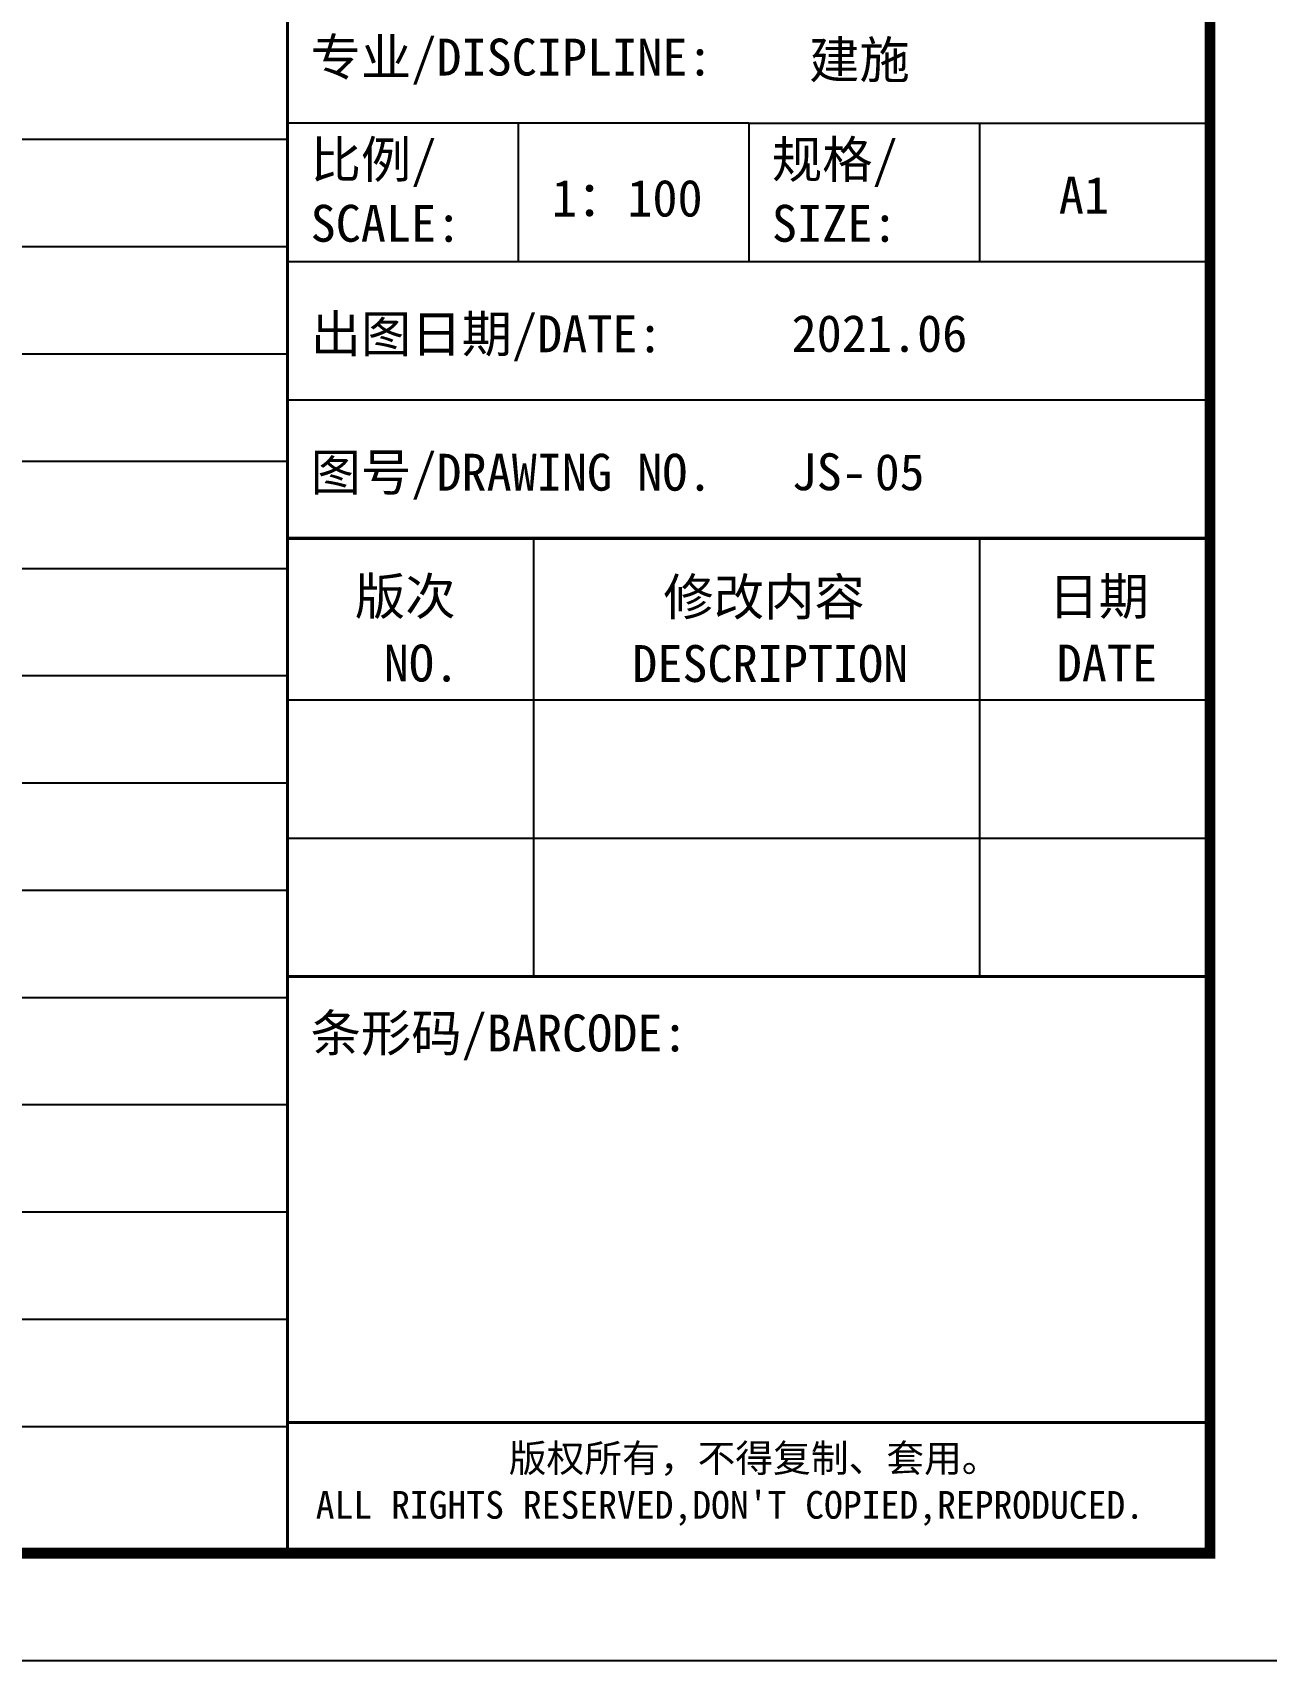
# Model space of a CAD drawing. Extents: x -737978 to 768813, y -372247 to 1140308.
# Drawn here: x -280337 to -268833, y -43903 to -28726 of the extents above; entities that cross this region are included whole.
import ezdxf
from ezdxf.enums import TextEntityAlignment as Align

# ---------------------------------------------------------------- set-up
doc = ezdxf.new("R2010")
doc.units = 0
doc.header["$LTSCALE"] = 1000
doc.header["$MEASUREMENT"] = 0
doc.layers.get('0').update_dxf_attribs({"linetype": 'CONTINUOUS'})
doc.layers.add('PUB_TITLE', color=4, linetype='CONTINUOUS')
doc.layers.add('TK', color=8, linetype='CONTINUOUS')
doc.styles.add('-宋体', font='SimSun.ttf', dxfattribs={"width": 0.8})

# ---------------------------------------------------------------- blocks, each defined once
blk = doc.blocks.new('TQ1')
at = {"layer": 'PUB_TITLE'}
for p, q in [((-46855, -409155), (-49855, -409155)), ((-48355, -409155), (-48355, -410055)), ((-46855, -409155), (-46855, -410055)), ((-46855, -409155), (-43855, -409155)), ((-45355, -409155), (-45355, -410055)), ((-49855, -410055), (-43855, -410055)), ((-49855, -410955), (-43855, -410955)), ((-48255, -411855), (-48255, -414705)), ((-45355, -411855), (-45355, -414705)), ((-49855, -412905), (-43855, -412905)), ((-49855, -413805), (-43855, -413805))]:
    blk.add_line(p, q, dxfattribs=at)
at = {"layer": 'PUB_TITLE', "const_width": 20}
for points in [[(-49855, -378414), (-49855, -418455)], [(-49855, -411855), (-43855, -411855)], [(-49855, -414705), (-43855, -414705)], [(-49855, -417605), (-43855, -417605)]]:
    blk.add_lwpolyline(points, dxfattribs=at)
at = {"layer": 'PUB_TITLE', "style": '-宋体'}
for s, height, p in [('专业/DISCIPLINE:', 240, (-49705, -408845)), ('建施', 240, (-46463, -408863)), ('比例/', 240, (-49705, -409511)), ('规格/', 240, (-46705, -409511)), ('A1', 240, (-44839, -409743)), ('1：100', 240, (-48136, -409762)), ('SCALE:', 240, (-49705, -409926)), ('SIZE:', 240, (-46705, -409926)), ('出图日期/DATE:', 240, (-49705, -410645)), ('2021.06', 240, (-46577, -410642)), ('图号/DRAWING NO.', 240, (-49705, -411545)), ('JS-', 240, (-46577, -411542)), ('条形码/BARCODE:', 240, (-49705, -415192)), ('版权所有，不得复制、套用。', 180, (-48416, -417927)), ("ALL RIGHTS RESERVED,DON'T COPIED,REPRODUCED.", 180, (-49672, -418231))]:
    blk.add_text(s, height=height, dxfattribs=at).set_placement(p)
for s, p in [('版次', (-49090, -412352)), ('修改内容', (-46756, -412356)), ('日期', (-44579, -412352)), ('NO.', (-48984, -412786)), ('DESCRIPTION', (-46716, -412789)), ('DATE', (-44526, -412786))]:
    blk.add_text(s, height=240, dxfattribs=at).set_placement(p, align=Align.CENTER)

msp = doc.modelspace()

# ---------------------------------------------------------------- linework, layer by layer
at = {"layer": 'PUB_TITLE'}
msp.add_lwpolyline([(-352457.6, -43902.5), (-268357.6, -43902.5), (-268357.6, 15497.5), (-352457.6, 15497.5)], close=True, dxfattribs=at)
at = {"layer": 'PUB_TITLE', "const_width": 100}
msp.add_lwpolyline([(-349957.6, -42902.5), (-269357.6, -42902.5), (-269357.6, 14497.5), (-349957.6, 14497.5)], close=True, dxfattribs=at)
at = {"layer": 'TK'}
for p, q in [((-349457.6, -29720.7), (-277958.7, -29720.7)), ((-349457.6, -29720.7), (-277958.7, -29720.7)), ((-349457.6, -30720.7), (-277958.7, -30720.7)), ((-349457.6, -30720.7), (-277958.7, -30720.7)), ((-349457.6, -31720.7), (-277958.7, -31720.7)), ((-349457.6, -31720.7), (-277958.7, -31720.7)), ((-349457.6, -32720.7), (-277958.7, -32720.7)), ((-349457.6, -32720.7), (-277958.7, -32720.7)), ((-349457.6, -33720.7), (-277958.7, -33720.7)), ((-349457.6, -33720.7), (-277958.7, -33720.7)), ((-349457.6, -34720.7), (-277958.7, -34720.7)), ((-349457.6, -34720.7), (-277958.7, -34720.7)), ((-349457.6, -35720.7), (-277958.7, -35720.7)), ((-349457.6, -35720.7), (-277958.7, -35720.7)), ((-349457.6, -36720.7), (-277958.7, -36720.7)), ((-349457.6, -36720.7), (-277958.7, -36720.7)), ((-349457.6, -37720.7), (-277958.7, -37720.7)), ((-349457.6, -37720.7), (-277958.7, -37720.7)), ((-349457.6, -38720.7), (-277958.7, -38720.7)), ((-349457.6, -38720.7), (-277958.7, -38720.7)), ((-349457.6, -39720.7), (-277958.7, -39720.7)), ((-349457.6, -39720.7), (-277958.7, -39720.7)), ((-349457.6, -40720.7), (-277958.7, -40720.7)), ((-349457.6, -40720.7), (-277958.7, -40720.7)), ((-349457.6, -41720.7), (-277958.7, -41720.7)), ((-349457.6, -41720.7), (-277958.7, -41720.7))]:
    msp.add_line(p, q, dxfattribs=at)
msp.add_lwpolyline([(-277958.7, -42902), (-277958.7, 14497.5)], dxfattribs=at)

# ---------------------------------------------------------------- block references
at = {"xscale": 1.433507481003284, "yscale": 1.433507481003284, "zscale": 1.433507481003284}
msp.add_blockref('TQ1', (-206491.5, 556956.1), dxfattribs=at)

# ---------------------------------------------------------------- texts
at = {"layer": 'PUB_TITLE', "style": '-宋体'}
msp.add_text('05', height=339.43, dxfattribs=at).set_placement((-272482.9, -32992.5))

doc.saveas('drawing.dxf')
